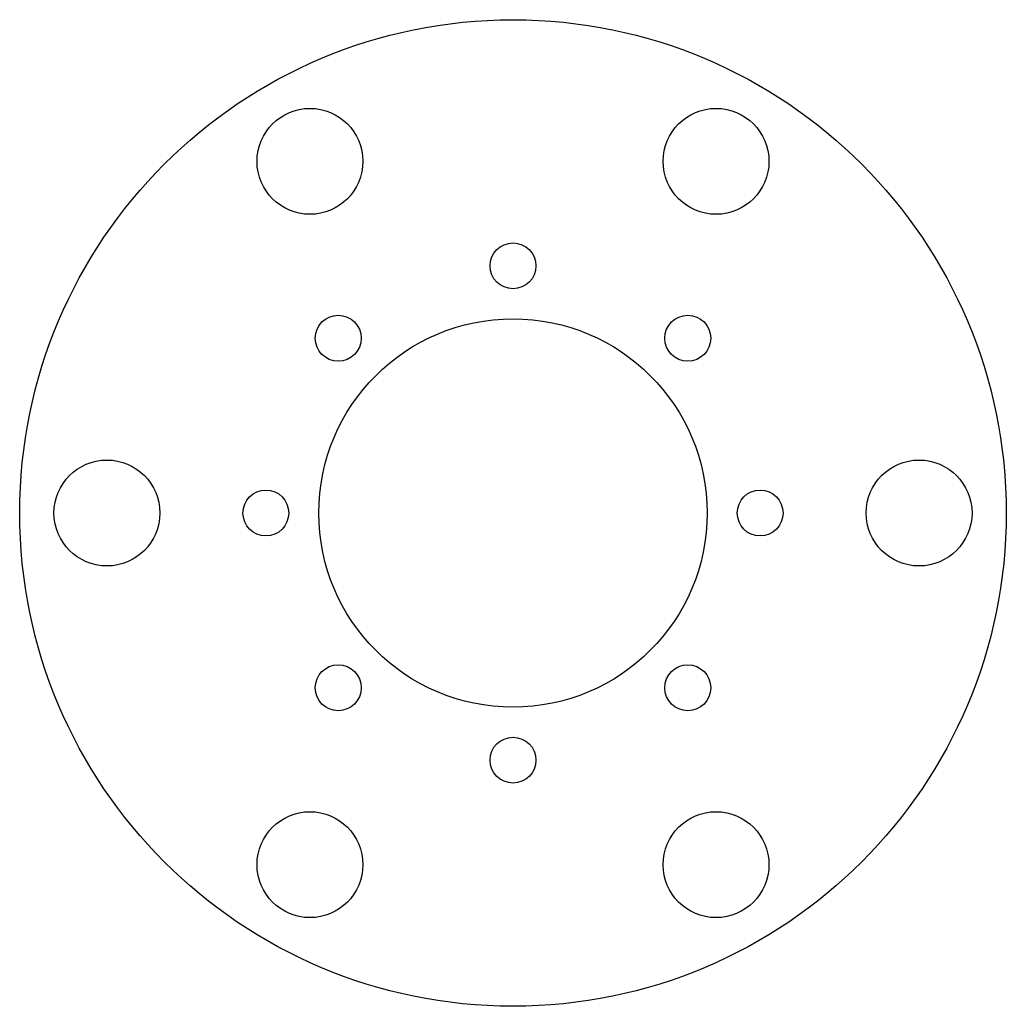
# Model space of a CAD drawing. Header units: millimetres. Extents: x -70 to 70, y -70 to 70.
import ezdxf

# ---------------------------------------------------------------- set-up
doc = ezdxf.new("R2010")
doc.units = ezdxf.units.MM

msp = doc.modelspace()

# ---------------------------------------------------------------- linework, layer by layer
at = {"color": 7, "linetype": 'Continuous', "lineweight": 25}
for centre, radius in [((0, 0), 69.85), ((-28.75, 49.8), 7.5), ((28.75, 49.8), 7.5), ((0, 35), 3.25), ((-24.75, 24.75), 3.25), ((24.75, 24.75), 3.25), ((0, 0), 27.5), ((-57.5, 0), 7.5), ((57.5, 0), 7.5), ((-35, 0), 3.25), ((35, 0), 3.25), ((-24.75, -24.75), 3.25), ((24.75, -24.75), 3.25), ((0, -35), 3.25), ((-28.75, -49.8), 7.5), ((28.75, -49.8), 7.5)]:
    msp.add_circle(centre, radius, dxfattribs=at)

doc.saveas('drawing.dxf')
